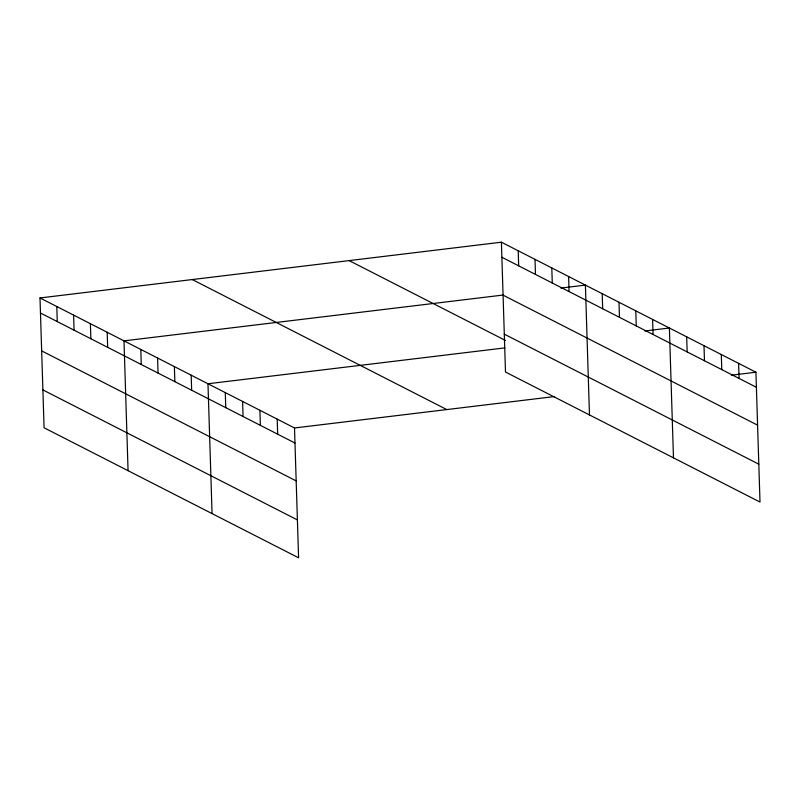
<?xml version="1.0" encoding="UTF-8"?>
<svg xmlns="http://www.w3.org/2000/svg" width="800" height="800" viewBox="0 0 800 800"><rect width="100%" height="100%" fill="white"/><g stroke="black" fill="none" stroke-linecap="round" stroke-linejoin="round"><path stroke-width="1.2" d="M40 297.95L294.51 427.97L298.59 557.8L44.08 427.78L40 297.95L501.41 242.2L755.92 372.22L760 502.05L505.49 372.03L501.41 242.2M503.13 295.05L123.99 340.86L128.07 470.69M560.84 288.07L585.4 285.11L589.48 414.94M504.87 347.89L207.98 383.76L212.06 513.59M644.83 330.98L669.39 328.01L673.47 457.84M294.51 427.97L554.63 396.54M731.36 375.19L755.92 372.22M501.88 257.26L756.39 387.28M503.07 295.14L757.58 425.15M504.3 334.16L758.81 464.17M349.14 260.6L505.57 340.51M192.26 279.55L446.78 409.57M40.47 313.01L294.98 443.03M41.66 350.89L296.18 480.9M42.89 389.91L297.4 519.92M738.61 363.38L739.09 378.44M721.31 354.54L721.78 369.6M704 345.69L704.47 360.76M686.69 336.85L687.17 351.92M652.59 319.43L653.06 334.49M635.79 310.85L636.26 325.91M618.99 302.27L619.47 317.33M602.2 293.69L602.67 308.75M568.6 276.53L569.07 291.59M551.8 267.95L552.28 283.01M535 259.36L535.48 274.43M518.21 250.78L518.68 265.85M277.2 419.13L277.68 434.19M259.9 410.29L260.37 425.35M242.59 401.45L243.06 416.51M225.28 392.6L225.76 407.67M191.18 375.18L191.65 390.24M174.38 366.6L174.86 381.66M157.58 358.02L158.06 373.08M140.79 349.44L141.26 364.5M107.19 332.28L107.66 347.34M90.39 323.7L90.87 338.76M73.6 315.11L74.07 330.18M56.8 306.53L57.27 321.6"/></g></svg>
